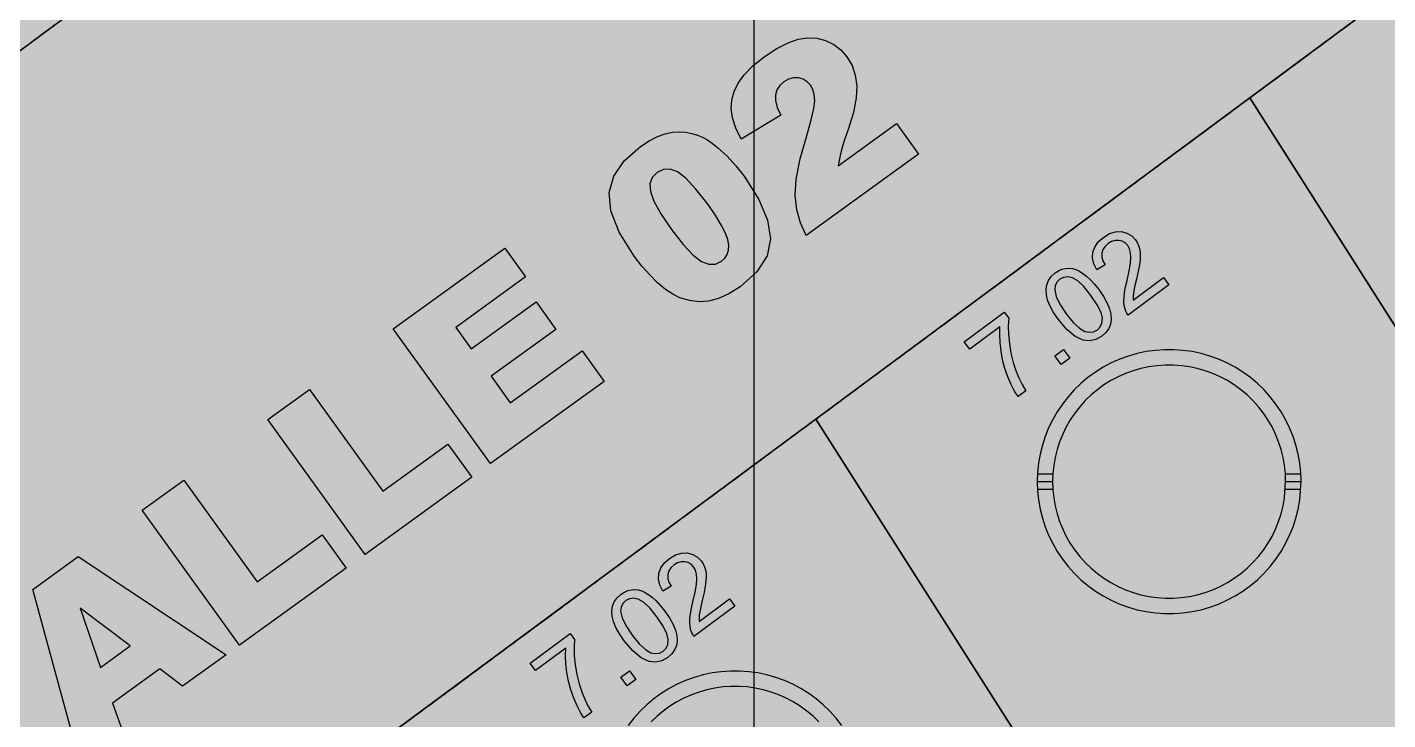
# Model space of a CAD drawing. Extents: x -5280327 to 29700, y -3925683 to 5564800.
# Drawn here: x 18339 to 19031, y 5160 to 5512 of the extents above; entities that cross this region are included whole.
import ezdxf

# ---------------------------------------------------------------- set-up
doc = ezdxf.new("R2010")
doc.units = 0
for name, pattern in [('3', [2.965117, 2.372094, -0.593023]), ('4', [2.97766, 2.382128, -0.595532]), ('6', [2640.874023, 1320.437012, -1320.437012])]:
    doc.linetypes.add(name, pattern=pattern)
doc.layers.get('0').update_dxf_attribs({"linetype": 'CONTINUOUS'})
for name, color, linetype in [('31_PREDIOS_TOTAL', 7, 'CONTINUOUS'), ('CIRCULO', 7, 'CONTINUOUS'), ('LOTES', 7, 'CONTINUOUS'), ('PERIMETRO', 7, 'CONTINUOUS')]:
    doc.layers.add(name, color=color, linetype=linetype)

msp = doc.modelspace()

# ---------------------------------------------------------------- linework, layer by layer
at = {"color": 7, "linetype": '6', "const_width": 10343.08}
msp.add_lwpolyline([(0, 29405.62), (24528.32, 0)], dxfattribs=at)
msp.add_lwpolyline([(0, 29405.62), (24528.32, 0)], dxfattribs=at)
at = {"color": 7}
for points in [[(17635.32, 4495.49, 66061.73), (18499.52, 3138.29, 66061.73), (20519.62, 4766.99, 66061.73), (21709, 6264.81, 66061.73), (21170.51, 7110.5, 66061.73), (17635.32, 4495.49, 66061.73)], [(18792.41, 5447.49, -117255.86), (18735.23, 5406.17, -117255.88), (18735.23, 5406.17, -117255.88), (18732.33, 5412.5, -117255.88), (18730.48, 5419.25, -117255.88), (18729.68, 5426.41, -117255.89), (18729.68, 5426.41, -117255.89), (18730.16, 5434.79, -117255.89), (18732.15, 5445.17, -117255.89), (18735.65, 5457.54, -117255.89), (18735.65, 5457.54, -117255.89), (18737.8, 5464.91, -117255.9), (18739.1, 5470.64, -117255.9), (18739.53, 5474.73, -117255.9), (18739.53, 5474.73, -117255.9), (18739.3, 5477.79, -117255.9), (18738.61, 5480.4, -117255.9), (18737.44, 5482.55, -117255.9), (18737.44, 5482.55, -117255.9), (18735.75, 5484.36, -117255.9), (18733.69, 5485.58, -117255.91), (18731.25, 5486.24, -117255.91), (18731.25, 5486.24, -117255.91), (18728.69, 5486.26, -117255.91), (18726.21, 5485.6, -117255.91), (18723.82, 5484.25, -117255.91), (18723.82, 5484.25, -117255.91), (18721.72, 5482.35, -117255.91), (18720.29, 5480.14, -117255.91), (18719.51, 5477.65, -117255.91), (18719.51, 5477.65, -117255.91), (18719.53, 5474.74, -117255.91), (18720.44, 5471.29, -117255.91), (18722.25, 5467.3, -117255.9), (18702.05, 5455.05, -117255.91), (18702.05, 5455.05, -117255.91), (18699.41, 5460.72, -117255.91), (18697.75, 5465.9, -117255.92), (18697.08, 5470.59, -117255.92), (18697.08, 5470.59, -117255.92), (18697.35, 5475.01, -117255.92), (18698.49, 5479.35, -117255.92), (18700.53, 5483.62, -117255.92), (18700.53, 5483.62, -117255.92), (18703.66, 5487.92, -117255.92), (18708.11, 5492.36, -117255.92), (18713.87, 5496.93, -117255.92), (18713.87, 5496.93, -117255.92), (18720.27, 5501.17, -117255.92), (18726.04, 5504.17, -117255.92), (18731.18, 5505.95, -117255.91), (18731.18, 5505.95, -117255.91), (18735.95, 5506.65, -117255.91), (18740.58, 5506.42, -117255.91), (18745.07, 5505.27, -117255.91), (18745.07, 5505.27, -117255.91), (18749.23, 5503.26, -117255.9), (18752.86, 5500.48, -117255.9), (18755.97, 5496.94, -117255.9), (18755.97, 5496.94, -117255.9), (18758.53, 5492.52, -117255.89), (18760.19, 5487.65, -117255.89), (18760.95, 5482.3, -117255.89), (18760.95, 5482.3, -117255.89), (18760.67, 5476.12, -117255.89), (18759.24, 5468.72, -117255.89), (18756.65, 5460.11, -117255.88), (18756.65, 5460.11, -117255.88), (18754.96, 5455.26, -117255.88), (18753.74, 5451.55, -117255.88), (18752.98, 5448.98, -117255.88), (18752.98, 5448.98, -117255.88), (18752.45, 5446.82, -117255.88), (18751.94, 5444.33, -117255.88), (18751.43, 5441.52, -117255.88), (18781.18, 5463.02, -117255.87), (18792.41, 5447.49, -117255.86)], [(18647.73, 5395.58, -117255.92), (18647.73, 5395.58, -117255.92), (18640.03, 5407.88, -117255.93), (18635.79, 5418.7, -117255.93), (18634.99, 5428.04, -117255.94), (18634.99, 5428.04, -117255.94), (18637.37, 5436.36, -117255.94), (18642.64, 5444.14, -117255.94), (18650.8, 5451.36, -117255.94), (18650.8, 5451.36, -117255.94), (18655.28, 5454.3, -117255.94), (18659.48, 5456.47, -117255.93), (18663.41, 5457.86, -117255.93), (18663.41, 5457.86, -117255.93), (18667.09, 5458.62, -117255.93), (18670.58, 5458.89, -117255.93), (18673.87, 5458.66, -117255.93), (18673.87, 5458.66, -117255.93), (18676.95, 5458.06, -117255.93), (18679.81, 5457.21, -117255.92), (18682.45, 5456.1, -117255.92), (18682.45, 5456.1, -117255.92), (18684.99, 5454.7, -117255.92), (18687.55, 5452.98, -117255.92), (18690.14, 5450.93, -117255.92), (18690.14, 5450.93, -117255.92), (18694.95, 5446.52, -117255.91), (18699.45, 5441.64, -117255.91), (18703.62, 5436.32, -117255.9), (18703.62, 5436.32, -117255.9), (18711.11, 5424.48, -117255.9), (18715.58, 5413.85, -117255.89), (18717.05, 5404.43, -117255.89), (18717.05, 5404.43, -117255.89), (18715.3, 5395.84, -117255.88), (18710.13, 5387.72, -117255.88), (18701.54, 5380.05, -117255.89), (18701.54, 5380.05, -117255.89), (18695.92, 5376.45, -117255.89), (18690.59, 5374, -117255.89), (18685.56, 5372.7, -117255.89), (18685.56, 5372.7, -117255.89), (18680.68, 5372.41, -117255.89), (18675.81, 5373, -117255.9), (18670.96, 5374.47, -117255.9), (18670.96, 5374.47, -117255.9), (18667.38, 5376.2, -117255.9), (18663.6, 5378.73, -117255.91), (18659.61, 5382.05, -117255.91), (18659.61, 5382.05, -117255.91), (18655.57, 5386.03, -117255.91), (18651.61, 5390.54, -117255.92), (18647.73, 5395.58, -117255.92)], [(18666.67, 5409.19, -117255.91), (18672.57, 5401.56, -117255.91), (18677.65, 5396.16, -117255.9), (18681.92, 5392.97, -117255.9), (18681.92, 5392.97, -117255.9), (18685.62, 5391.58, -117255.9), (18689.01, 5391.6, -117255.9), (18692.1, 5393.02, -117255.9), (18692.1, 5393.02, -117255.9), (18693.78, 5394.58, -117255.9), (18694.97, 5396.47, -117255.9), (18695.66, 5398.69, -117255.9), (18695.66, 5398.69, -117255.9), (18695.78, 5401.25, -117255.9), (18695.28, 5404.15, -117255.9), (18694.14, 5407.39, -117255.9), (18694.14, 5407.39, -117255.9), (18692.19, 5411.27, -117255.9), (18689.22, 5416.09, -117255.91), (18685.24, 5421.83, -117255.91), (18685.24, 5421.83, -117255.91), (18679.12, 5429.76, -117255.91), (18673.93, 5435.32, -117255.92), (18669.66, 5438.52, -117255.92), (18669.66, 5438.52, -117255.92), (18665.97, 5439.83, -117255.93), (18662.52, 5439.72, -117255.93), (18659.31, 5438.2, -117255.93), (18659.31, 5438.2, -117255.93), (18656.83, 5435.6, -117255.93), (18655.71, 5432.36, -117255.93), (18655.94, 5428.47, -117255.93), (18655.94, 5428.47, -117255.93), (18657.74, 5423.52, -117255.92), (18661.31, 5417.09, -117255.92), (18666.67, 5409.19, -117255.91)], [(18525.03, 5358.69, -117255.97), (18581.83, 5399.74, -117255.96), (18592.42, 5385.09, -117255.95), (18556.86, 5359.4, -117255.96), (18564.73, 5348.49, -117255.95), (18597.72, 5372.33, -117255.94), (18607.83, 5358.34, -117255.93), (18574.84, 5334.5, -117255.94), (18584.62, 5320.98, -117255.93), (18621.21, 5347.42, -117255.92), (18632.43, 5331.89, -117255.91), (18574.6, 5290.09, -117255.92), (18525.03, 5358.69, -117255.97)], [(18461.16, 5312.54, -117255.99), (18482.36, 5327.85, -117255.98), (18519.72, 5276.15, -117255.95), (18552.8, 5300.06, -117255.94), (18565.01, 5283.16, -117255.93), (18510.73, 5243.94, -117255.94), (18461.16, 5312.54, -117255.99)], [(18397.24, 5266.35, -117256.01), (18418.44, 5281.67, -117256), (18455.8, 5229.96, -117255.97), (18488.88, 5253.87, -117255.96), (18501.09, 5236.98, -117255.94), (18446.81, 5197.75, -117255.96), (18397.24, 5266.35, -117256.01)], [(18406.3, 5185.71, -117255.98), (18382.15, 5168.27, -117255.98), (18387.01, 5154.54, -117255.98), (18365.35, 5138.89, -117255.98), (18341.56, 5226.11, -117256.02), (18364.68, 5242.82, -117256.02), (18440.03, 5192.85, -117255.96), (18417.85, 5176.83, -117255.97), (18406.3, 5185.71, -117255.98)], [(18365.73, 5216.52, -117256.01), (18376.02, 5186.41, -117255.99), (18391.13, 5197.33, -117255.99), (18365.73, 5216.52, -117256.01)]]:
    msp.add_polyline3d(points, dxfattribs=at)
at = {"layer": '31_PREDIOS_TOTAL', "color": 7}
for points in [[(18917.12, 5384.71, 33030.86), (18919.87, 5381, 33030.86), (18899.05, 5365.6, 33030.86), (18899.05, 5365.6, 33030.86), (18898.41, 5366.55, 33030.86), (18897.89, 5367.55, 33030.86), (18897.52, 5368.62, 33030.86), (18897.52, 5368.62, 33030.86), (18897.11, 5370.5, 33030.86), (18896.93, 5372.53, 33030.86), (18896.97, 5374.69, 33030.86), (18896.97, 5374.69, 33030.86), (18897.24, 5377.13, 33030.86), (18897.75, 5379.97, 33030.86), (18898.5, 5383.2, 33030.86), (18898.5, 5383.2, 33030.86), (18899.62, 5388.07, 33030.86), (18900.29, 5392.01, 33030.86), (18900.5, 5395, 33030.86), (18900.5, 5395, 33030.86), (18900.31, 5397.35, 33030.86), (18899.77, 5399.35, 33030.86), (18898.87, 5400.99, 33030.86), (18898.87, 5400.99, 33030.86), (18897.61, 5402.31, 33030.86), (18896.11, 5403.19, 33030.86), (18894.36, 5403.65, 33030.86), (18894.36, 5403.65, 33030.86), (18892.5, 5403.63, 33030.86), (18890.68, 5403.1, 33030.86), (18888.9, 5402.06, 33030.86), (18888.9, 5402.06, 33030.86), (18887.3, 5400.59, 33030.86), (18886.23, 5398.93, 33030.86), (18885.67, 5397.08, 33030.86), (18885.67, 5397.08, 33030.86), (18885.67, 5395.13, 33030.86), (18886.25, 5393.16, 33030.86), (18887.41, 5391.18, 33030.86), (18883.13, 5388.65, 33030.86), (18883.13, 5388.65, 33030.86), (18881.64, 5391.77, 33030.86), (18880.99, 5394.79, 33030.86), (18881.19, 5397.7, 33030.86), (18881.19, 5397.7, 33030.86), (18882.21, 5400.46, 33030.86), (18884.02, 5403, 33030.86), (18886.62, 5405.32, 33030.86), (18886.62, 5405.32, 33030.86), (18889.64, 5407.12, 33030.86), (18892.65, 5408.05, 33030.86), (18895.65, 5408.12, 33030.86), (18895.65, 5408.12, 33030.86), (18898.46, 5407.39, 33030.86), (18900.88, 5405.97, 33030.86), (18902.9, 5403.84, 33030.86), (18902.9, 5403.84, 33030.86), (18903.74, 5402.53, 33030.86), (18904.4, 5401.1, 33030.86), (18904.88, 5399.55, 33030.86), (18904.88, 5399.55, 33030.86), (18905.17, 5397.85, 33030.86), (18905.26, 5395.94, 33030.86), (18905.16, 5393.81, 33030.86), (18905.16, 5393.81, 33030.86), (18904.82, 5391.22, 33030.86), (18904.2, 5387.9, 33030.86), (18903.29, 5383.86, 33030.86), (18903.29, 5383.86, 33030.86), (18902.54, 5380.61, 33030.86), (18902.03, 5378.19, 33030.86), (18901.76, 5376.59, 33030.86), (18901.76, 5376.59, 33030.86), (18901.65, 5375.44, 33030.86), (18901.63, 5374.34, 33030.86), (18901.68, 5373.29, 33030.86), (18917.12, 5384.71, 33030.86)], [(18863.6, 5363.4, 33030.86), (18863.6, 5363.4, 33030.86), (18861.15, 5366.98, 33030.86), (18859.32, 5370.26, 33030.86), (18858.1, 5373.24, 33030.86), (18858.1, 5373.24, 33030.86), (18857.44, 5376, 33030.86), (18857.28, 5378.59, 33030.86), (18857.63, 5381.02, 33030.86), (18857.63, 5381.02, 33030.86), (18858.51, 5383.26, 33030.86), (18859.96, 5385.28, 33030.86), (18861.96, 5387.08, 33030.86), (18861.96, 5387.08, 33030.86), (18863.67, 5388.17, 33030.86), (18865.4, 5388.93, 33030.86), (18867.17, 5389.35, 33030.86), (18867.17, 5389.35, 33030.86), (18868.94, 5389.46, 33030.86), (18870.72, 5389.26, 33030.86), (18872.5, 5388.75, 33030.86), (18872.5, 5388.75, 33030.86), (18874.29, 5387.94, 33030.86), (18876.09, 5386.86, 33030.86), (18877.92, 5385.51, 33030.86), (18877.92, 5385.51, 33030.86), (18879.83, 5383.75, 33030.86), (18881.9, 5381.44, 33030.86), (18884.13, 5378.59, 33030.86), (18884.13, 5378.59, 33030.86), (18886.56, 5375.04, 33030.86), (18888.39, 5371.78, 33030.86), (18889.61, 5368.8, 33030.86), (18889.61, 5368.8, 33030.86), (18890.28, 5366.05, 33030.86), (18890.44, 5363.46, 33030.86), (18890.1, 5361.02, 33030.86), (18890.1, 5361.02, 33030.86), (18889.22, 5358.78, 33030.86), (18887.77, 5356.74, 33030.86), (18885.75, 5354.93, 33030.86), (18885.75, 5354.93, 33030.86), (18882.66, 5353.21, 33030.86), (18879.47, 5352.53, 33030.86), (18876.18, 5352.9, 33030.86), (18876.18, 5352.9, 33030.86), (18872.11, 5354.79, 33030.86), (18867.91, 5358.29, 33030.86), (18863.6, 5363.4, 33030.86)], [(18867.57, 5366.34, 33030.86), (18871.17, 5361.9, 33030.86), (18874.32, 5358.91, 33030.86), (18877.02, 5357.36, 33030.86), (18877.02, 5357.36, 33030.86), (18879.38, 5356.9, 33030.86), (18881.5, 5357.15, 33030.86), (18883.4, 5358.11, 33030.86), (18883.4, 5358.11, 33030.86), (18884.87, 5359.64, 33030.86), (18885.72, 5361.6, 33030.86), (18885.97, 5364, 33030.86), (18885.97, 5364, 33030.86), (18885.28, 5367.04, 33030.86), (18883.35, 5370.92, 33030.86), (18880.16, 5375.65, 33030.86), (18880.16, 5375.65, 33030.86), (18876.55, 5380.11, 33030.86), (18873.4, 5383.1, 33030.86), (18870.7, 5384.64, 33030.86), (18870.7, 5384.64, 33030.86), (18868.34, 5385.09, 33030.86), (18866.2, 5384.83, 33030.86), (18864.29, 5383.85, 33030.86), (18864.29, 5383.85, 33030.86), (18862.82, 5382.38, 33030.86), (18861.96, 5380.58, 33030.86), (18861.7, 5378.45, 33030.86), (18861.7, 5378.45, 33030.86), (18862.41, 5375.17, 33030.86), (18864.37, 5371.13, 33030.86), (18867.57, 5366.34, 33030.86)], [(18818.42, 5348.29, 33030.86), (18815.67, 5352.01, 33030.86), (18836.05, 5367.08, 33030.86), (18838.28, 5364.08, 33030.86), (18838.28, 5364.08, 33030.86), (18838.03, 5360.23, 33030.86), (18838.14, 5355.93, 33030.86), (18838.61, 5351.16, 33030.86), (18838.61, 5351.16, 33030.86), (18839.43, 5346.25, 33030.86), (18840.6, 5341.48, 33030.86), (18842.11, 5336.88, 33030.86), (18842.11, 5336.88, 33030.86), (18843.44, 5333.65, 33030.86), (18845.08, 5330.4, 33030.86), (18847.03, 5327.12, 33030.86), (18843.06, 5324.18, 33030.86), (18843.06, 5324.18, 33030.86), (18841.29, 5326.98, 33030.86), (18839.57, 5330.33, 33030.86), (18837.88, 5334.24, 33030.86), (18837.88, 5334.24, 33030.86), (18836.38, 5338.5, 33030.86), (18835.21, 5342.87, 33030.86), (18834.38, 5347.35, 33030.86), (18834.38, 5347.35, 33030.86), (18833.87, 5351.76, 33030.86), (18833.69, 5355.87, 33030.86), (18833.84, 5359.7, 33030.86), (18818.42, 5348.29, 33030.86)], [(18865.03, 5340.44, 33030.86), (18861.78, 5344.84, 33030.86), (18866.18, 5348.1, 33030.86), (18869.44, 5343.69, 33030.86), (18865.03, 5340.44, 33030.86)], [(18696.17, 5221.28, 33030.86), (18698.92, 5217.56, 33030.86), (18678.11, 5202.17, 33030.86), (18678.11, 5202.17, 33030.86), (18677.46, 5203.11, 33030.86), (18676.95, 5204.11, 33030.86), (18676.57, 5205.18, 33030.86), (18676.57, 5205.18, 33030.86), (18676.16, 5207.07, 33030.86), (18675.98, 5209.09, 33030.86), (18676.02, 5211.26, 33030.86), (18676.02, 5211.26, 33030.86), (18676.29, 5213.69, 33030.86), (18676.8, 5216.53, 33030.86), (18677.55, 5219.76, 33030.86), (18677.55, 5219.76, 33030.86), (18678.67, 5224.63, 33030.86), (18679.34, 5228.57, 33030.86), (18679.55, 5231.57, 33030.86), (18679.55, 5231.57, 33030.86), (18679.36, 5233.92, 33030.86), (18678.82, 5235.91, 33030.86), (18677.92, 5237.55, 33030.86), (18677.92, 5237.55, 33030.86), (18676.66, 5238.87, 33030.86), (18675.16, 5239.75, 33030.86), (18673.41, 5240.21, 33030.86), (18673.41, 5240.21, 33030.86), (18671.55, 5240.2, 33030.86), (18669.73, 5239.67, 33030.86), (18667.95, 5238.62, 33030.86), (18667.95, 5238.62, 33030.86), (18666.35, 5237.15, 33030.86), (18665.28, 5235.49, 33030.86), (18664.73, 5233.64, 33030.86), (18664.73, 5233.64, 33030.86), (18664.72, 5231.69, 33030.86), (18665.3, 5229.73, 33030.86), (18666.46, 5227.75, 33030.86), (18662.19, 5225.22, 33030.86), (18662.19, 5225.22, 33030.86), (18660.69, 5228.33, 33030.86), (18660.04, 5231.35, 33030.86), (18660.24, 5234.26, 33030.86), (18660.24, 5234.26, 33030.86), (18661.26, 5237.02, 33030.86), (18663.07, 5239.56, 33030.86), (18665.67, 5241.88, 33030.86), (18665.67, 5241.88, 33030.86), (18668.69, 5243.68, 33030.86), (18671.7, 5244.62, 33030.86), (18674.71, 5244.68, 33030.86), (18674.71, 5244.68, 33030.86), (18677.51, 5243.95, 33030.86), (18679.93, 5242.53, 33030.86), (18681.95, 5240.4, 33030.86), (18681.95, 5240.4, 33030.86), (18682.8, 5239.09, 33030.86), (18683.45, 5237.66, 33030.86), (18683.93, 5236.12, 33030.86), (18683.93, 5236.12, 33030.86), (18684.22, 5234.41, 33030.86), (18684.31, 5232.5, 33030.86), (18684.21, 5230.37, 33030.86), (18684.21, 5230.37, 33030.86), (18683.87, 5227.78, 33030.86), (18683.25, 5224.46, 33030.86), (18682.35, 5220.42, 33030.86), (18682.35, 5220.42, 33030.86), (18681.59, 5217.17, 33030.86), (18681.08, 5214.75, 33030.86), (18680.81, 5213.15, 33030.86), (18680.81, 5213.15, 33030.86), (18680.7, 5212, 33030.86), (18680.68, 5210.9, 33030.86), (18680.73, 5209.85, 33030.86), (18696.17, 5221.28, 33030.86)], [(18642.65, 5199.96, 33030.86), (18642.65, 5199.96, 33030.86), (18640.2, 5203.54, 33030.86), (18638.37, 5206.82, 33030.86), (18637.15, 5209.8, 33030.86), (18637.15, 5209.8, 33030.86), (18636.49, 5212.56, 33030.86), (18636.33, 5215.15, 33030.86), (18636.68, 5217.58, 33030.86), (18636.68, 5217.58, 33030.86), (18637.56, 5219.82, 33030.86), (18639.01, 5221.84, 33030.86), (18641.02, 5223.65, 33030.86), (18641.02, 5223.65, 33030.86), (18642.72, 5224.73, 33030.86), (18644.45, 5225.49, 33030.86), (18646.22, 5225.91, 33030.86), (18646.22, 5225.91, 33030.86), (18647.99, 5226.02, 33030.86), (18649.77, 5225.82, 33030.86), (18651.55, 5225.31, 33030.86), (18651.55, 5225.31, 33030.86), (18653.34, 5224.5, 33030.86), (18655.14, 5223.42, 33030.86), (18656.97, 5222.07, 33030.86), (18656.97, 5222.07, 33030.86), (18658.88, 5220.31, 33030.86), (18660.95, 5218, 33030.86), (18663.18, 5215.15, 33030.86), (18663.18, 5215.15, 33030.86), (18665.61, 5211.6, 33030.86), (18667.44, 5208.34, 33030.86), (18668.66, 5205.36, 33030.86), (18668.66, 5205.36, 33030.86), (18669.33, 5202.61, 33030.86), (18669.49, 5200.02, 33030.86), (18669.15, 5197.58, 33030.86), (18669.15, 5197.58, 33030.86), (18668.27, 5195.34, 33030.86), (18666.82, 5193.31, 33030.86), (18664.8, 5191.49, 33030.86), (18664.8, 5191.49, 33030.86), (18661.71, 5189.77, 33030.86), (18658.52, 5189.1, 33030.86), (18655.23, 5189.47, 33030.86), (18655.23, 5189.47, 33030.86), (18651.16, 5191.36, 33030.86), (18646.96, 5194.86, 33030.86), (18642.65, 5199.96, 33030.86)], [(18646.62, 5202.9, 33030.86), (18650.22, 5198.46, 33030.86), (18653.37, 5195.47, 33030.86), (18656.07, 5193.93, 33030.86), (18656.07, 5193.93, 33030.86), (18658.43, 5193.46, 33030.86), (18660.56, 5193.71, 33030.86), (18662.45, 5194.67, 33030.86), (18662.45, 5194.67, 33030.86), (18663.92, 5196.2, 33030.86), (18664.77, 5198.16, 33030.86), (18665.02, 5200.56, 33030.86), (18665.02, 5200.56, 33030.86), (18664.33, 5203.6, 33030.86), (18662.4, 5207.48, 33030.86), (18659.21, 5212.21, 33030.86), (18659.21, 5212.21, 33030.86), (18655.6, 5216.67, 33030.86), (18652.45, 5219.66, 33030.86), (18649.75, 5221.2, 33030.86), (18649.75, 5221.2, 33030.86), (18647.39, 5221.65, 33030.86), (18645.26, 5221.39, 33030.86), (18643.34, 5220.41, 33030.86), (18643.34, 5220.41, 33030.86), (18641.87, 5218.94, 33030.86), (18641.01, 5217.14, 33030.86), (18640.76, 5215.01, 33030.86), (18640.76, 5215.01, 33030.86), (18641.47, 5211.73, 33030.86), (18643.42, 5207.69, 33030.86), (18646.62, 5202.9, 33030.86)], [(18597.47, 5184.85, 33030.86), (18594.72, 5188.57, 33030.86), (18615.1, 5203.65, 33030.86), (18617.33, 5200.64, 33030.86), (18617.33, 5200.64, 33030.86), (18617.08, 5196.79, 33030.86), (18617.19, 5192.49, 33030.86), (18617.66, 5187.72, 33030.86), (18617.66, 5187.72, 33030.86), (18618.48, 5182.81, 33030.86), (18619.65, 5178.05, 33030.86), (18621.16, 5173.44, 33030.86), (18621.16, 5173.44, 33030.86), (18622.49, 5170.22, 33030.86), (18624.14, 5166.97, 33030.86), (18626.08, 5163.69, 33030.86), (18622.11, 5160.75, 33030.86), (18622.11, 5160.75, 33030.86), (18620.34, 5163.54, 33030.86), (18618.62, 5166.89, 33030.86), (18616.93, 5170.8, 33030.86), (18616.93, 5170.8, 33030.86), (18615.43, 5175.06, 33030.86), (18614.27, 5179.43, 33030.86), (18613.43, 5183.92, 33030.86), (18613.43, 5183.92, 33030.86), (18612.92, 5188.32, 33030.86), (18612.74, 5192.43, 33030.86), (18612.89, 5196.26, 33030.86), (18597.47, 5184.85, 33030.86)], [(18644.08, 5177, 33030.86), (18640.83, 5181.4, 33030.86), (18645.23, 5184.66, 33030.86), (18648.49, 5180.26, 33030.86), (18644.08, 5177, 33030.86)]]:
    msp.add_polyline3d(points, dxfattribs=at)
at = {"layer": '@NUMEROS DE LOTES', "color": 7, "const_width": 9.98}
for points in [[(18915.6, 5254.62), (18869.9, 5254.62), (18869.9, 5254.62), (18870.78, 5259.05), (18872.36, 5263.29), (18874.67, 5267.36), (18874.67, 5267.36), (18878.1, 5271.57), (18883.08, 5276.27), (18889.61, 5281.44), (18889.61, 5281.44), (18893.53, 5284.49), (18896.39, 5287.01), (18898.17, 5289), (18898.17, 5289), (18899.21, 5290.69), (18899.83, 5292.32), (18900.04, 5293.89), (18900.04, 5293.89), (18899.84, 5295.48), (18899.22, 5296.91), (18898.19, 5298.18), (18898.19, 5298.18), (18896.85, 5299.16), (18895.3, 5299.76), (18893.53, 5299.95), (18893.53, 5299.95), (18891.71, 5299.75), (18890.12, 5299.14), (18888.77, 5298.12), (18888.77, 5298.12), (18887.67, 5296.59), (18886.84, 5294.43), (18886.28, 5291.65), (18871.02, 5292.88), (18871.02, 5292.88), (18871.78, 5296.86), (18872.88, 5300.21), (18874.31, 5302.93), (18874.31, 5302.93), (18876.12, 5305.15), (18878.37, 5306.99), (18881.06, 5308.46), (18881.06, 5308.46), (18884.34, 5309.53), (18888.36, 5310.18), (18893.12, 5310.39), (18893.12, 5310.39), (18898.09, 5310.19), (18902.26, 5309.57), (18905.63, 5308.56), (18905.63, 5308.56), (18908.4, 5307.12), (18910.75, 5305.24), (18912.67, 5302.93), (18912.67, 5302.93), (18914.09, 5300.29), (18914.94, 5297.46), (18915.23, 5294.42), (18915.23, 5294.42), (18914.9, 5291.13), (18913.92, 5287.94), (18912.29, 5284.84), (18912.29, 5284.84), (18909.8, 5281.7), (18906.24, 5278.36), (18901.61, 5274.82), (18901.61, 5274.82), (18898.89, 5272.91), (18896.83, 5271.43), (18895.46, 5270.37), (18895.46, 5270.37), (18894.37, 5269.43), (18893.15, 5268.32), (18891.81, 5267.04), (18915.6, 5267.04), (18915.6, 5254.62)], [(18936.88, 5293.6), (18922.48, 5296.18), (18922.48, 5296.18), (18924.05, 5300.41), (18926.35, 5303.92), (18929.38, 5306.72), (18929.38, 5306.72), (18933.26, 5308.76), (18938.08, 5309.98), (18943.84, 5310.39), (18943.84, 5310.39), (18950.34, 5309.94), (18955.51, 5308.61), (18959.36, 5306.39), (18959.36, 5306.39), (18962.02, 5303.49), (18963.62, 5300.14), (18964.15, 5296.33), (18964.15, 5296.33), (18963.93, 5294.03), (18963.29, 5291.89), (18962.2, 5289.89), (18962.2, 5289.89), (18960.69, 5288.05), (18958.73, 5286.37), (18956.33, 5284.84), (18956.33, 5284.84), (18958.29, 5284.29), (18959.91, 5283.68), (18961.2, 5283.01), (18961.2, 5283.01), (18962.88, 5281.77), (18964.3, 5280.29), (18965.44, 5278.58), (18965.44, 5278.58), (18966.28, 5276.63), (18966.79, 5274.44), (18966.95, 5272.01), (18966.95, 5272.01), (18966.68, 5268.87), (18965.84, 5265.81), (18964.45, 5262.83), (18964.45, 5262.83), (18962.53, 5260.13), (18960.13, 5257.87), (18957.23, 5256.06), (18957.23, 5256.06), (18953.76, 5254.74), (18949.63, 5253.95), (18944.85, 5253.69), (18944.85, 5253.69), (18940.21, 5253.88), (18936.28, 5254.47), (18933.05, 5255.45), (18933.05, 5255.45), (18930.34, 5256.8), (18927.97, 5258.51), (18925.94, 5260.59), (18925.94, 5260.59), (18924.23, 5263.04), (18922.8, 5265.87), (18921.66, 5269.1), (18936.88, 5271.12), (18936.88, 5271.12), (18937.59, 5268.36), (18938.52, 5266.24), (18939.67, 5264.74), (18939.67, 5264.74), (18941.04, 5263.75), (18942.65, 5263.16), (18944.48, 5262.96), (18944.48, 5262.96), (18946.41, 5263.21), (18948.11, 5263.96), (18949.58, 5265.21), (18949.58, 5265.21), (18950.71, 5266.87), (18951.39, 5268.86), (18951.62, 5271.19), (18951.62, 5271.19), (18951.4, 5273.54), (18950.75, 5275.51), (18949.66, 5277.1), (18949.66, 5277.1), (18948.19, 5278.26), (18946.41, 5278.96), (18944.33, 5279.2), (18944.33, 5279.2), (18942.98, 5279.1), (18941.33, 5278.8), (18939.39, 5278.3), (18940.18, 5289.18), (18940.18, 5289.18), (18940.96, 5289.08), (18941.62, 5289.02), (18942.16, 5289), (18942.16, 5289), (18944.04, 5289.21), (18945.71, 5289.84), (18947.15, 5290.9), (18947.15, 5290.9), (18948.26, 5292.25), (18948.93, 5293.76), (18949.15, 5295.43), (18949.15, 5295.43), (18948.99, 5296.99), (18948.49, 5298.32), (18947.66, 5299.43), (18947.66, 5299.43), (18946.53, 5300.26), (18945.16, 5300.76), (18943.54, 5300.93), (18943.54, 5300.93), (18941.86, 5300.75), (18940.4, 5300.2), (18939.17, 5299.3), (18939.17, 5299.3), (18938.16, 5297.94), (18937.4, 5296.04), (18936.88, 5293.6)]]:
    msp.add_lwpolyline(points, dxfattribs=at)
at = {"layer": 'CIRCULO', "color": 7}
for points in [[(18987.09, 5280.93, 33030.86), (18986.92, 5285.62, 33030.86), (18986.43, 5290.28, 33030.86), (18985.62, 5294.89, 33030.86), (18984.49, 5299.44, 33030.86), (18983.04, 5303.9, 33030.86), (18981.28, 5308.24, 33030.86), (18979.23, 5312.45, 33030.86), (18976.88, 5316.51, 33030.86), (18974.26, 5320.4, 33030.86), (18971.38, 5324.09, 33030.86), (18968.24, 5327.57, 33030.86), (18964.87, 5330.83, 33030.86), (18961.28, 5333.84, 33030.86), (18957.49, 5336.59, 33030.86), (18953.52, 5339.08, 33030.86), (18949.38, 5341.28, 33030.86), (18945.1, 5343.18, 33030.86), (18940.69, 5344.79, 33030.86), (18936.19, 5346.08, 33030.86), (18931.61, 5347.05, 33030.86), (18926.96, 5347.7, 33030.86), (18922.29, 5348.03, 33030.86), (18917.6, 5348.03, 33030.86), (18912.93, 5347.7, 33030.86), (18908.29, 5347.05, 33030.86), (18903.7, 5346.08, 33030.86), (18899.2, 5344.79, 33030.86), (18894.8, 5343.18, 33030.86), (18890.51, 5341.28, 33030.86), (18886.38, 5339.08, 33030.86), (18882.4, 5336.59, 33030.86), (18878.61, 5333.84, 33030.86), (18875.02, 5330.83, 33030.86), (18871.65, 5327.57, 33030.86), (18868.51, 5324.09, 33030.86), (18865.63, 5320.4, 33030.86), (18863.01, 5316.51, 33030.86), (18860.67, 5312.45, 33030.86), (18858.61, 5308.24, 33030.86), (18856.86, 5303.9, 33030.86), (18855.41, 5299.44, 33030.86), (18854.27, 5294.89, 33030.86), (18853.46, 5290.28, 33030.86), (18852.97, 5285.62, 33030.86), (18852.81, 5280.93, 33030.86), (18852.97, 5276.25, 33030.86), (18853.46, 5271.59, 33030.86), (18854.27, 5266.97, 33030.86), (18855.41, 5262.43, 33030.86), (18856.86, 5257.97, 33030.86), (18858.61, 5253.62, 33030.86), (18860.67, 5249.41, 33030.86), (18863.01, 5245.35, 33030.86), (18865.63, 5241.47, 33030.86), (18868.51, 5237.78, 33030.86), (18871.65, 5234.29, 33030.86), (18875.02, 5231.04, 33030.86), (18878.61, 5228.03, 33030.86), (18882.4, 5225.27, 33030.86), (18886.38, 5222.79, 33030.86), (18890.51, 5220.59, 33030.86), (18894.8, 5218.68, 33030.86), (18899.2, 5217.08, 33030.86), (18903.7, 5215.79, 33030.86), (18908.29, 5214.81, 33030.86), (18912.93, 5214.16, 33030.86), (18917.6, 5213.83, 33030.86), (18922.29, 5213.83, 33030.86), (18926.96, 5214.16, 33030.86), (18931.61, 5214.81, 33030.86), (18936.19, 5215.79, 33030.86), (18940.69, 5217.08, 33030.86), (18945.1, 5218.68, 33030.86), (18949.38, 5220.59, 33030.86), (18953.52, 5222.79, 33030.86), (18957.49, 5225.27, 33030.86), (18961.28, 5228.03, 33030.86), (18964.87, 5231.04, 33030.86), (18968.24, 5234.29, 33030.86), (18971.38, 5237.78, 33030.86), (18974.26, 5241.47, 33030.86), (18976.88, 5245.35, 33030.86), (18979.23, 5249.41, 33030.86), (18981.28, 5253.62, 33030.86), (18983.04, 5257.97, 33030.86), (18984.49, 5262.43, 33030.86), (18985.62, 5266.97, 33030.86), (18986.43, 5271.59, 33030.86), (18987.09, 5280.93, 33030.86)], [(18979.25, 5280.93, 33030.86), (18979.11, 5285.07, 33030.86), (18978.68, 5289.19, 33030.86), (18977.96, 5293.26, 33030.86), (18976.96, 5297.28, 33030.86), (18975.68, 5301.22, 33030.86), (18974.13, 5305.05, 33030.86), (18972.31, 5308.78, 33030.86), (18970.24, 5312.36, 33030.86), (18967.93, 5315.79, 33030.86), (18965.38, 5319.05, 33030.86), (18962.61, 5322.13, 33030.86), (18959.63, 5325.01, 33030.86), (18956.46, 5327.67, 33030.86), (18953.11, 5330.1, 33030.86), (18949.6, 5332.29, 33030.86), (18945.94, 5334.24, 33030.86), (18942.16, 5335.92, 33030.86), (18938.27, 5337.34, 33030.86), (18934.29, 5338.48, 33030.86), (18930.24, 5339.34, 33030.86), (18926.15, 5339.91, 33030.86), (18922.02, 5340.2, 33030.86), (18917.88, 5340.2, 33030.86), (18913.75, 5339.91, 33030.86), (18909.65, 5339.34, 33030.86), (18905.6, 5338.48, 33030.86), (18901.62, 5337.34, 33030.86), (18897.73, 5335.92, 33030.86), (18893.95, 5334.24, 33030.86), (18890.29, 5332.29, 33030.86), (18886.78, 5330.1, 33030.86), (18883.43, 5327.67, 33030.86), (18880.26, 5325.01, 33030.86), (18877.28, 5322.13, 33030.86), (18874.51, 5319.05, 33030.86), (18871.97, 5315.79, 33030.86), (18869.65, 5312.36, 33030.86), (18867.58, 5308.78, 33030.86), (18865.77, 5305.05, 33030.86), (18864.22, 5301.22, 33030.86), (18862.94, 5297.28, 33030.86), (18861.94, 5293.26, 33030.86), (18861.22, 5289.19, 33030.86), (18860.78, 5285.07, 33030.86), (18860.64, 5280.93, 33030.86), (18860.78, 5276.8, 33030.86), (18861.22, 5272.68, 33030.86), (18861.94, 5268.6, 33030.86), (18862.94, 5264.59, 33030.86), (18864.22, 5260.65, 33030.86), (18865.77, 5256.81, 33030.86), (18867.58, 5253.09, 33030.86), (18869.65, 5249.5, 33030.86), (18871.97, 5246.07, 33030.86), (18874.51, 5242.81, 33030.86), (18877.28, 5239.73, 33030.86), (18880.26, 5236.86, 33030.86), (18883.43, 5234.2, 33030.86), (18886.78, 5231.77, 33030.86), (18890.29, 5229.57, 33030.86), (18893.95, 5227.63, 33030.86), (18897.73, 5225.94, 33030.86), (18901.62, 5224.53, 33030.86), (18905.6, 5223.39, 33030.86), (18909.65, 5222.53, 33030.86), (18913.75, 5221.95, 33030.86), (18917.88, 5221.66, 33030.86), (18922.02, 5221.66, 33030.86), (18926.15, 5221.95, 33030.86), (18930.24, 5222.53, 33030.86), (18934.29, 5223.39, 33030.86), (18938.27, 5224.53, 33030.86), (18942.16, 5225.94, 33030.86), (18945.94, 5227.63, 33030.86), (18949.6, 5229.57, 33030.86), (18953.11, 5231.77, 33030.86), (18956.46, 5234.2, 33030.86), (18959.63, 5236.86, 33030.86), (18962.61, 5239.73, 33030.86), (18965.38, 5242.81, 33030.86), (18967.93, 5246.07, 33030.86), (18970.24, 5249.5, 33030.86), (18972.31, 5253.09, 33030.86), (18974.13, 5256.81, 33030.86), (18975.68, 5260.65, 33030.86), (18976.96, 5264.59, 33030.86), (18977.96, 5268.6, 33030.86), (18978.68, 5272.68, 33030.86), (18979.25, 5280.93, 33030.86)], [(18852.92, 5284.85, 33030.86), (18860.77, 5284.85, 33030.86)], [(18979.12, 5284.85, 33030.86), (18986.97, 5284.85, 33030.86)], [(18852.81, 5280.93, 33030.86), (18860.64, 5280.93, 33030.86)], [(18852.92, 5277.02, 33030.86), (18860.77, 5277.02, 33030.86)], [(18979.12, 5277.02, 33030.86), (18986.97, 5277.02, 33030.86)], [(18979.25, 5280.93, 33030.86), (18987.09, 5280.93, 33030.86)], [(18753.31, 5156.96, 33030.86), (18750.43, 5160.65, 33030.86), (18747.29, 5164.13, 33030.86), (18743.92, 5167.39, 33030.86), (18740.33, 5170.4, 33030.86), (18736.54, 5173.16, 33030.86), (18732.57, 5175.64, 33030.86), (18728.43, 5177.84, 33030.86), (18724.15, 5179.75, 33030.86), (18719.74, 5181.35, 33030.86), (18715.24, 5182.64, 33030.86), (18710.66, 5183.61, 33030.86), (18706.02, 5184.27, 33030.86), (18701.34, 5184.59, 33030.86), (18696.65, 5184.59, 33030.86), (18691.98, 5184.27, 33030.86), (18687.34, 5183.61, 33030.86), (18682.75, 5182.64, 33030.86), (18678.25, 5181.35, 33030.86), (18673.85, 5179.75, 33030.86), (18669.57, 5177.84, 33030.86), (18665.43, 5175.64, 33030.86), (18661.45, 5173.16, 33030.86), (18657.66, 5170.4, 33030.86), (18654.07, 5167.39, 33030.86), (18650.7, 5164.13, 33030.86), (18647.57, 5160.65, 33030.86), (18644.68, 5156.96, 33030.86)], [(18741.66, 5158.69, 33030.86), (18738.68, 5161.57, 33030.86), (18735.51, 5164.23, 33030.86), (18732.16, 5166.66, 33030.86), (18728.65, 5168.86, 33030.86), (18725, 5170.8, 33030.86), (18721.21, 5172.48, 33030.86), (18717.32, 5173.9, 33030.86), (18713.34, 5175.04, 33030.86), (18709.3, 5175.9, 33030.86), (18705.2, 5176.48, 33030.86), (18701.07, 5176.76, 33030.86), (18696.93, 5176.76, 33030.86), (18692.8, 5176.48, 33030.86), (18688.7, 5175.9, 33030.86), (18684.65, 5175.04, 33030.86), (18680.67, 5173.9, 33030.86), (18676.78, 5172.48, 33030.86), (18673, 5170.8, 33030.86), (18669.34, 5168.86, 33030.86), (18665.83, 5166.66, 33030.86), (18662.48, 5164.23, 33030.86), (18659.31, 5161.57, 33030.86), (18656.34, 5158.69, 33030.86)]]:
    msp.add_polyline3d(points, dxfattribs=at)
at = {"layer": 'Cuadricula Coordenadas', "color": 7}
msp.add_lwpolyline([(18708.8, 389.78), (18708.8, 12938.36)], dxfattribs=at)
at = {"layer": 'LOTES', "color": 7}
msp.add_lwpolyline([(17959.39, 6538.69), (17756.77, 6346.47), (18308.24, 5480.41), (18529.19, 5643.85), (17959.39, 6538.69)], dxfattribs=at)
for points in [[(17756.77, 6346.47, 33030.86), (18308.24, 5480.41, 33030.86), (18529.19, 5643.85, 33030.86), (17959.39, 6538.69, 33030.86)], [(19181.96, 5639.55, 33030.86), (18961.02, 5476.12, 33030.86), (19397.35, 4790.86, 33030.86), (19619.16, 4952.96, 33030.86), (19181.96, 5639.55, 33030.86)], [(18961.02, 5476.12, 33030.86), (18740.07, 5312.68, 33030.86), (19175.55, 4628.77, 33030.86), (19397.35, 4790.86, 33030.86), (18961.02, 5476.12, 33030.86)], [(18961.02, 5476.12, 66061.73), (19788.1, 4177.21, 66061.73)], [(18740.07, 5312.68, 33030.86), (18519.12, 5149.24, 33030.86), (18953.75, 4466.67, 33030.86), (19175.55, 4628.77, 33030.86), (18740.07, 5312.68, 33030.86)], [(18740.07, 5312.68, 66061.73), (19573.34, 4004.06, 66061.73)]]:
    msp.add_polyline3d(points, dxfattribs=at)
at = {"layer": 'PERIMETRO', "color": 7, "linetype": '4'}
msp.add_polyline3d([(15727.94, 3571.73, 66160.85), (20959.63, 7441.67, 66160.85)], dxfattribs=at)
at = {"layer": 'PERIMETRO', "color": 7, "linetype": '3'}
msp.add_polyline3d([(15960.85, 3256.86, 66160.85), (21170.51, 7110.5, 66160.85)], dxfattribs=at)

doc.saveas('drawing.dxf')
